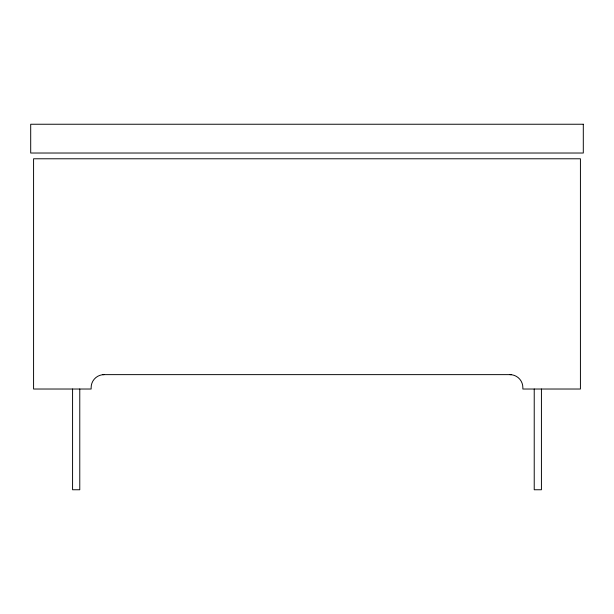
<?xml version="1.0" encoding="UTF-8"?>
<svg xmlns="http://www.w3.org/2000/svg" width="614" height="614" viewBox="0 0 614 614"><rect width="100%" height="100%" fill="white"/><g stroke="black" fill="none" stroke-linecap="round" stroke-linejoin="round"><path stroke-width="0.92" d="M102.653 374.632L511.347 374.632M541.425 389.023L541.425 489.757L534.226 489.757L534.226 389.023M79.774 389.023L79.774 489.757L72.575 489.757L72.575 389.023M104.088 374.632A12.955 12.948 0 0 0 91.141 387.587L91.141 389.023L33.578 389.023L33.578 158.78L580.422 158.78L580.422 389.023L522.859 389.03L522.859 387.587A12.948 12.948 0 0 0 509.912 374.64M583.3 124.243L30.7 124.243L30.7 153.024L583.3 153.024L583.3 124.243"/></g></svg>
